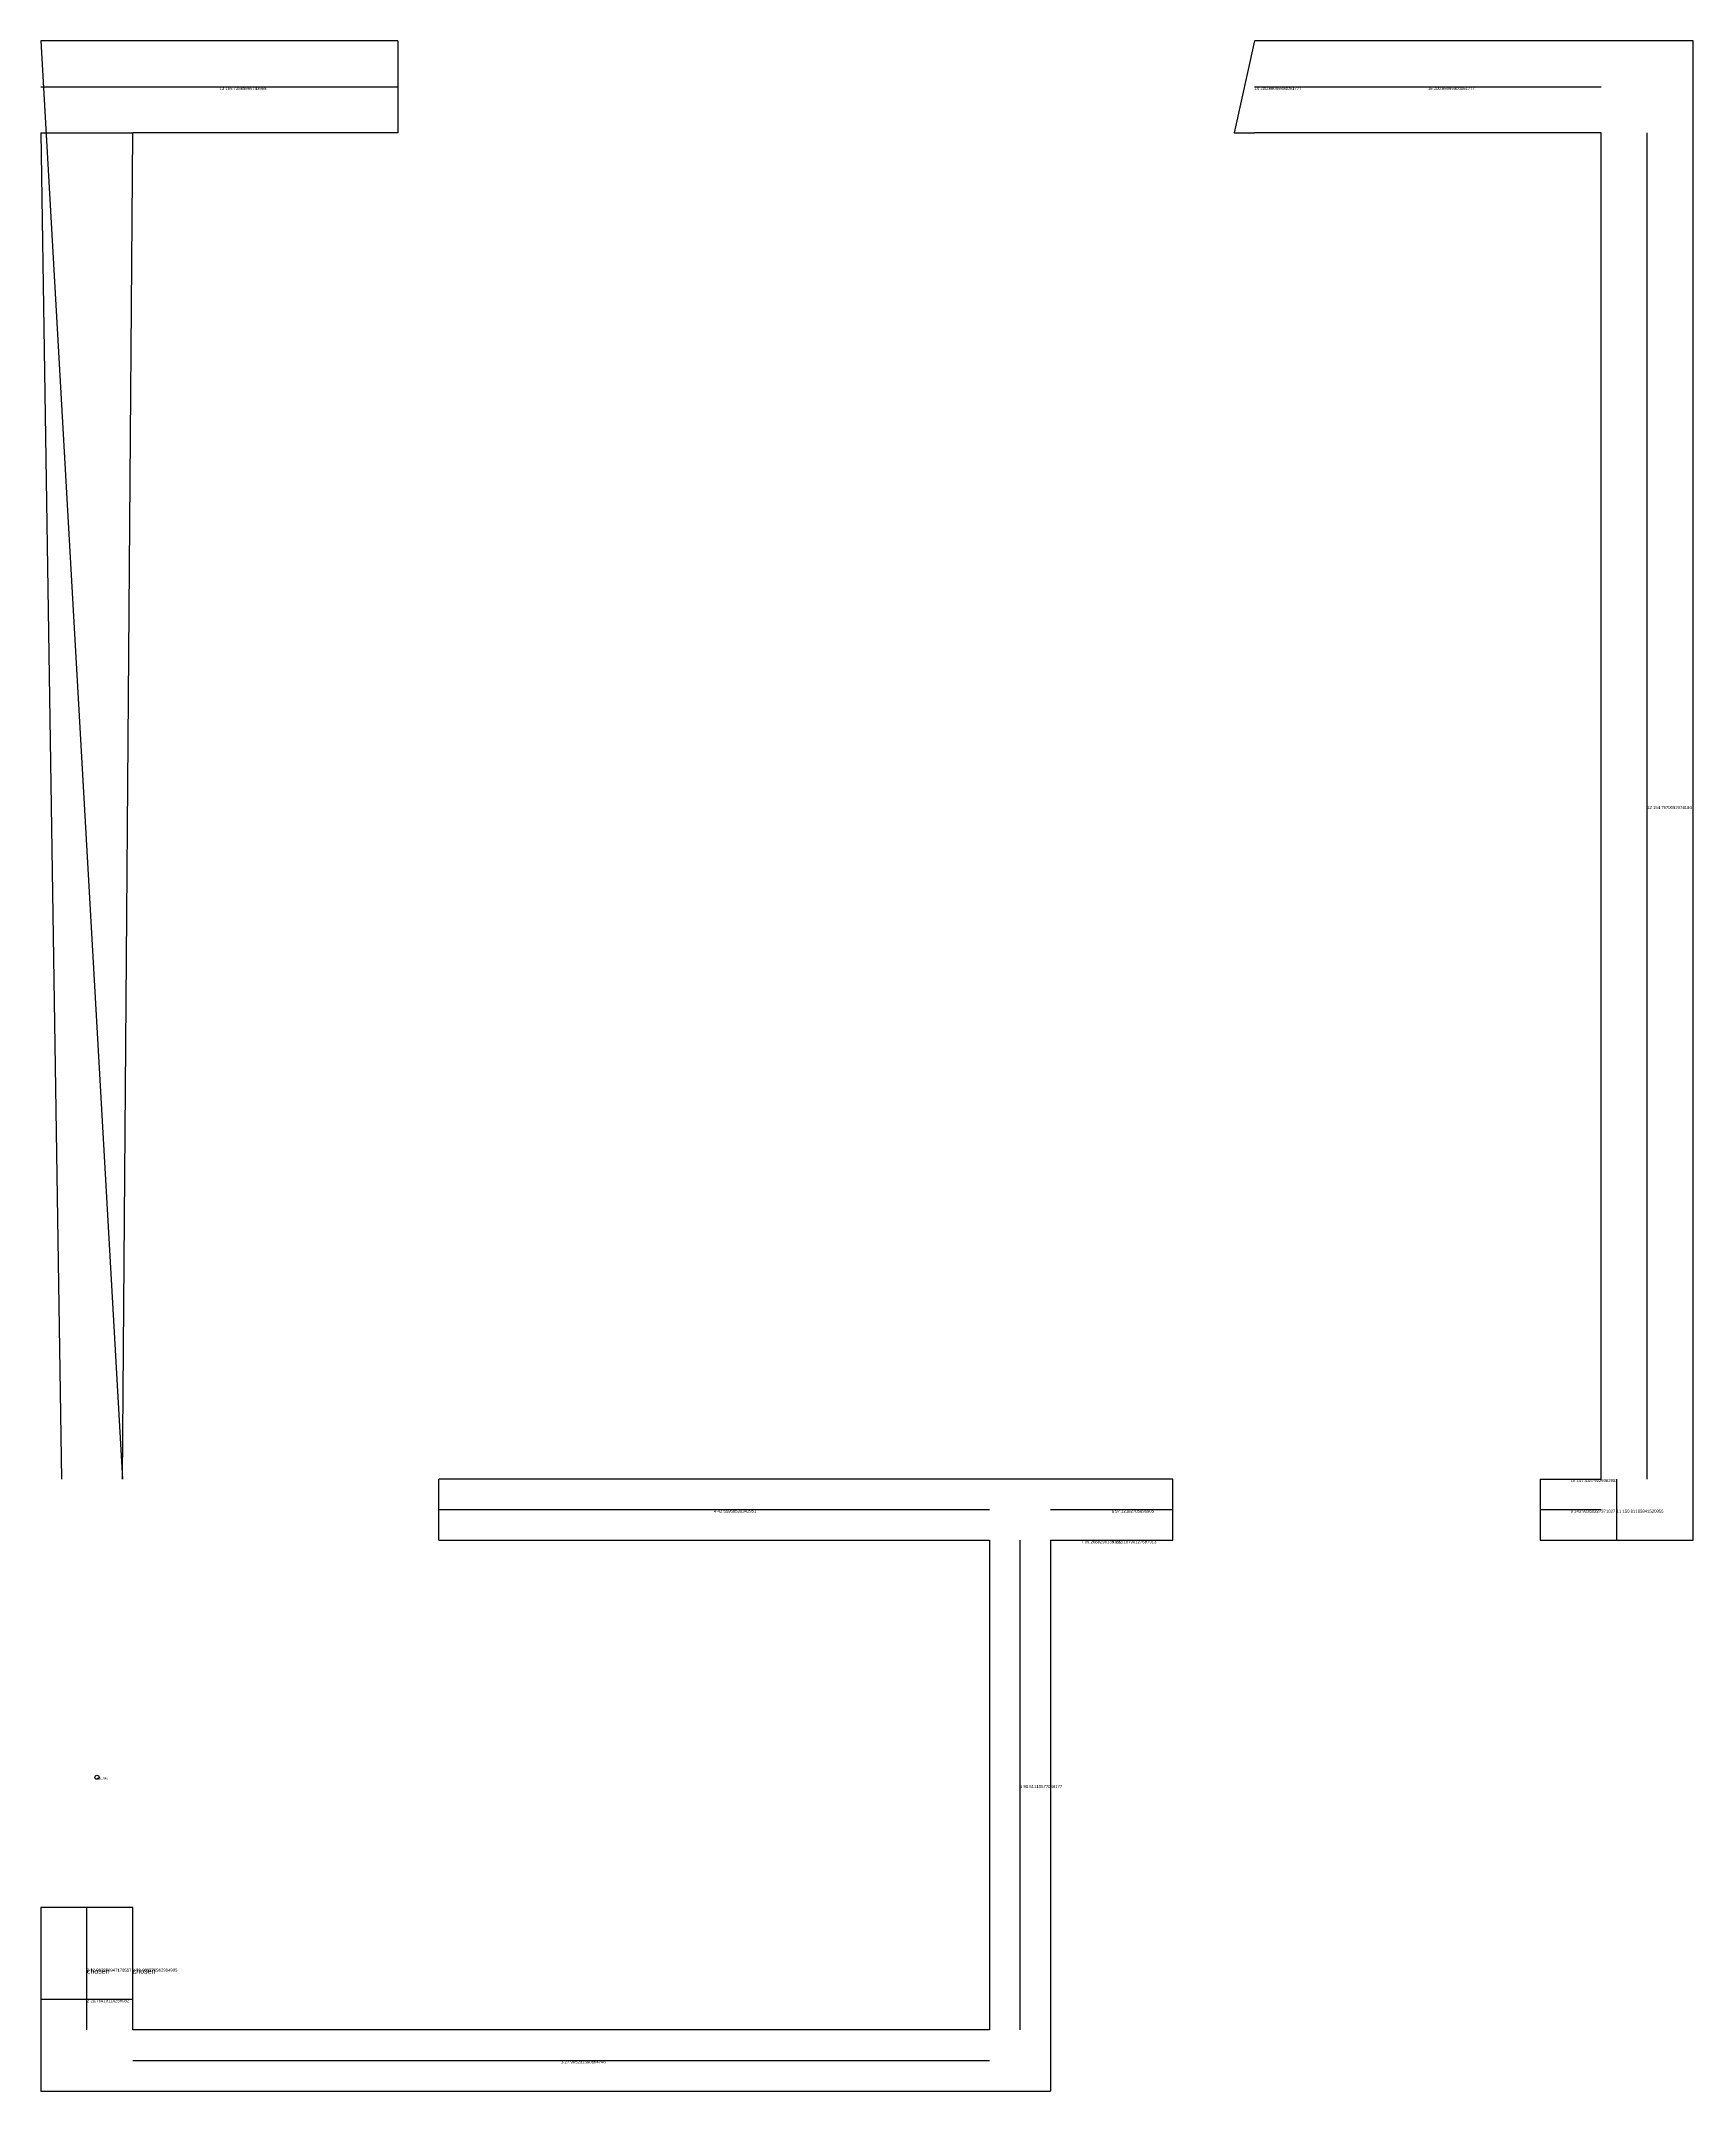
# Model space of a CAD drawing. Header units: metres. Extents: x 526 to 688, y 519 to 720.
import ezdxf

# ---------------------------------------------------------------- set-up
doc = ezdxf.new("R2010")
doc.units = ezdxf.units.M

msp = doc.modelspace()

# ---------------------------------------------------------------- linework, layer by layer
at = {"layer": 'centrelines'}
for p, q in [((526, 715.5), (561, 715.5)), ((645, 715.5), (645, 715.5)), ((645, 715.5), (679, 715.5)), ((683.5, 579), (683.5, 711)), ((676, 579), (676, 579)), ((680.5, 579), (680.5, 573)), ((565, 576), (619, 576)), ((625, 576), (637, 576)), ((673, 576), (679, 576)), ((622, 573), (622, 525)), ((628, 573), (628, 573)), ((631, 573), (631, 573)), ((530.5, 525), (530.5, 537)), ((535, 531), (535, 531)), ((526, 528), (535, 528)), ((535, 522), (619, 522))]:
    msp.add_line(p, q, dxfattribs=at)
at = {"layer": 'entity_location'}
msp.add_circle((531.49, 549.76), 0.2, dxfattribs=at)
at = {"layer": 'wall'}
for p, q in [((561, 720), (526, 720)), ((526, 720), (534, 579)), ((561, 720), (561, 711)), ((645, 720), (643, 711)), ((688, 720), (645, 720)), ((688, 573), (688, 720)), ((526, 711), (535, 711)), ((526, 711), (528, 579)), ((534, 579), (535, 711)), ((561, 711), (535, 711)), ((643, 711), (645, 711)), ((679, 711), (645, 711)), ((679, 579), (679, 711)), ((565, 573), (565, 579)), ((637, 579), (565, 579)), ((637, 573), (637, 579)), ((673, 579), (679, 579)), ((673, 579), (673, 573)), ((565, 573), (619, 573)), ((619, 573), (619, 525)), ((625, 573), (637, 573)), ((625, 573), (625, 519)), ((673, 573), (688, 573)), ((535, 537), (526, 537)), ((526, 537), (526, 519)), ((535, 525), (535, 537)), ((619, 525), (535, 525)), ((526, 519), (625, 519))]:
    msp.add_line(p, q, dxfattribs=at)

# ---------------------------------------------------------------- texts
at = {"layer": 'centrelines', "char_height": 0.3, "attachment_point": 1}
for s, insert in [('13 165.73589885743968', (543.5, 715.5)), ('14 200.88095804061777', (645, 715.5)), ('15 200.88095804061777', (662, 715.5)), ('12 154.7970092074164', (683.5, 645)), ('10 147.43879229362952', (676, 579)), ('4 42.55956530342951', (592, 576)), ('6 97.12182705896905', (631, 576)), ('9 143.92260227371037', (676, 576)), ('11 150.81185841520855', (680.5, 576)), ('7 99.26882961307857', (628, 573)), ('8 102.18790127687913', (631, 573)), ('5 90.51110577046177', (622, 549)), ('0 12.802350947178557', (530.5, 531)), ('1 19.089770962994905', (535, 531)), ('2 21.76410114256032', (530.5, 528)), ('3 27.985231390604746', (577, 522))]:
    msp.add_mtext(s, dxfattribs=dict(at, insert=insert))
at = {"layer": 'chosen_line', "color": 3, "char_height": 0.5, "attachment_point": 1}
for insert in [(530.5, 531), (535, 531)]:
    msp.add_mtext('chosen', dxfattribs=dict(at, insert=insert))
at = {"layer": 'debug', "insert": (531.49, 549.76), "char_height": 0.2, "attachment_point": 1}
msp.add_mtext('531, 549', dxfattribs=at)

doc.saveas('drawing.dxf')
